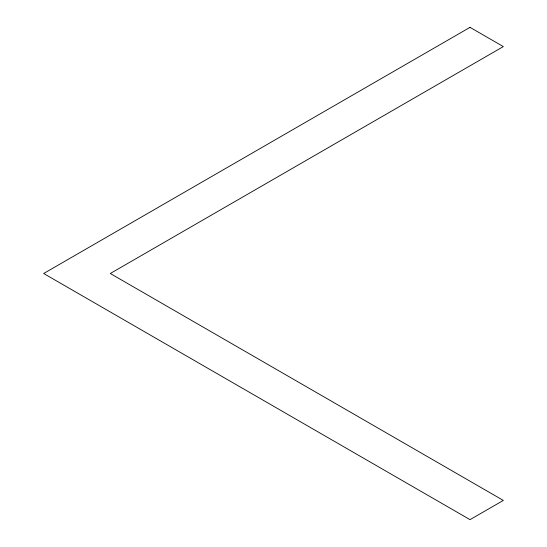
<?xml version="1.0" encoding="UTF-8"?>
<svg xmlns="http://www.w3.org/2000/svg" width="547" height="547" viewBox="0 0 547 547"><rect width="100%" height="100%" fill="white"/><g stroke="black" fill="none" stroke-linecap="round" stroke-linejoin="round"><path stroke-width="0.82" d="M470.017 27.35L43.671 273.5L470.017 519.65L503.329 500.423L110.289 273.5L503.329 46.577L470.017 27.35"/></g></svg>
